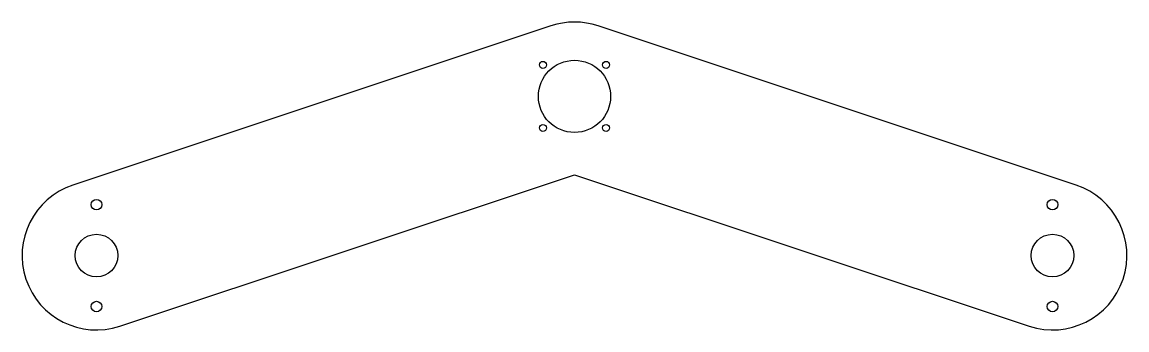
# Model space of a CAD drawing. Header units: millimetres. Extents: x -485 to 35, y 90 to 235.
import ezdxf

# ---------------------------------------------------------------- set-up
doc = ezdxf.new("R2010")
doc.units = ezdxf.units.MM

msp = doc.modelspace()

# ---------------------------------------------------------------- linework, layer by layer
for p, q in [((-236.07, 233.2, 6), (-461.07, 158.2, 6)), ((11.07, 158.2, 6), (-213.93, 233.2, 6)), ((-438.93, 91.8, 6), (-225, 163.11, 6)), ((-225, 163.11, 6), (-11.07, 91.8, 6))]:
    msp.add_line(p, q)
for centre, radius in [((-225, 200, 6), 17), ((-239.85, 214.85, 6), 1.65), ((-210.15, 214.85, 6), 1.65), ((-239.85, 185.15, 6), 1.65), ((-210.15, 185.15, 6), 1.65), ((-450, 149, 6), 2.5), ((0, 149, 6), 2.5), ((-450, 125, 6), 10.03), ((0, 125, 6), 10.03), ((-450, 101, 6), 2.5), ((0, 101, 6), 2.5)]:
    msp.add_circle(centre, radius)
for centre, start, end in [((-225, 200, 6), 71.5651, 108.4349), ((-450, 125, 6), 108.4349, 288.4349), ((0, 125, 6), -108.4349, 71.5651)]:
    msp.add_arc(centre, 35, start, end)

doc.saveas('drawing.dxf')
